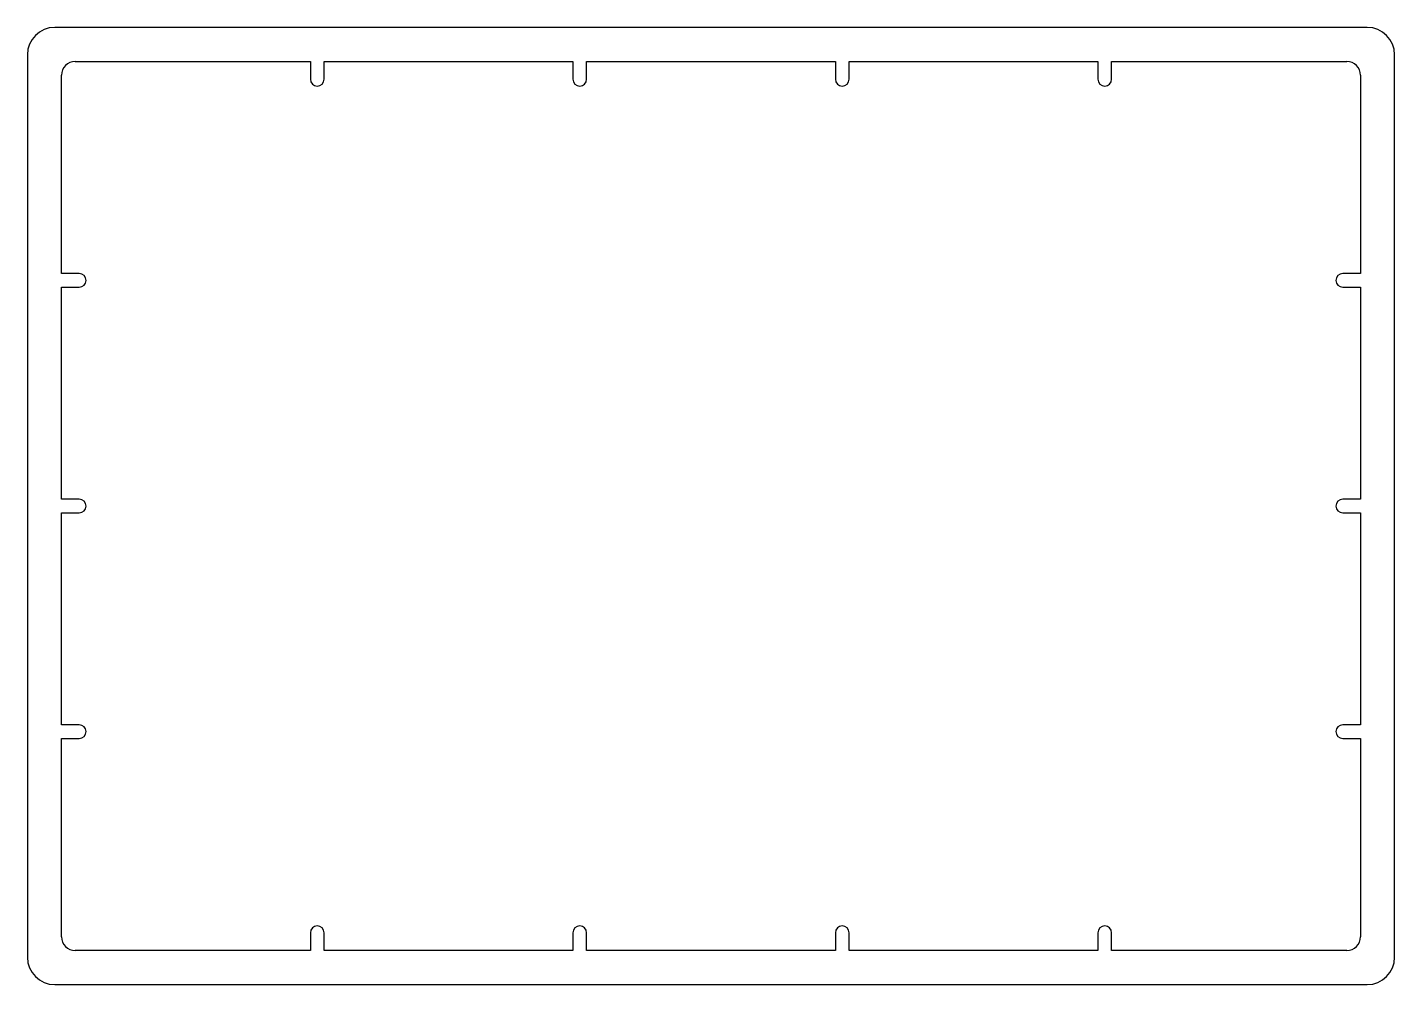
# Model space of a CAD drawing. Extents: x -43 to 57, y -94 to -24.
import ezdxf

# ---------------------------------------------------------------- set-up
doc = ezdxf.new("R2010")
doc.units = 0
doc.layers.get('0').update_dxf_attribs({"linetype": 'CONTINUOUS'})

# ---------------------------------------------------------------- blocks, each defined once
blk = doc.blocks.new('*U3')
for p, q in [((55.46, -24.44), (-40.54, -24.44)), ((-42.54, -26.44), (-42.54, -92.44)), ((-39.04, -26.94), (-21.84, -26.94)), ((-21.84, -26.94), (-21.84, -28.24)), ((-20.84, -28.24), (-20.84, -26.94)), ((-20.84, -26.94), (-2.64, -26.94)), ((-2.64, -26.94), (-2.64, -28.24)), ((-1.64, -28.24), (-1.64, -26.94)), ((-1.64, -26.94), (16.56, -26.94)), ((16.56, -26.94), (16.56, -28.24)), ((17.56, -28.24), (17.56, -26.94)), ((17.56, -26.94), (35.76, -26.94)), ((35.76, -26.94), (35.76, -28.24)), ((36.76, -28.24), (36.76, -26.94)), ((36.76, -26.94), (53.96, -26.94)), ((57.46, -92.44), (57.46, -26.44)), ((-40.04, -42.44), (-40.04, -27.94)), ((54.96, -27.94), (54.96, -42.44)), ((-38.74, -42.44), (-40.04, -42.44)), ((54.96, -42.44), (53.66, -42.44)), ((-40.04, -58.94), (-40.04, -43.44)), ((-40.04, -43.44), (-38.74, -43.44)), ((53.66, -43.44), (54.96, -43.44)), ((54.96, -43.44), (54.96, -58.94)), ((-38.74, -58.94), (-40.04, -58.94)), ((54.96, -58.94), (53.66, -58.94)), ((-40.04, -75.44), (-40.04, -59.94)), ((-40.04, -59.94), (-38.74, -59.94)), ((53.66, -59.94), (54.96, -59.94)), ((54.96, -59.94), (54.96, -75.44)), ((-38.74, -75.44), (-40.04, -75.44)), ((54.96, -75.44), (53.66, -75.44)), ((-40.04, -90.94), (-40.04, -76.44)), ((-40.04, -76.44), (-38.74, -76.44)), ((53.66, -76.44), (54.96, -76.44)), ((54.96, -76.44), (54.96, -90.94)), ((-21.84, -90.64), (-21.84, -91.94)), ((-20.84, -91.94), (-20.84, -90.64)), ((-2.64, -90.64), (-2.64, -91.94)), ((-1.64, -91.94), (-1.64, -90.64)), ((16.56, -90.64), (16.56, -91.94)), ((17.56, -91.94), (17.56, -90.64)), ((35.76, -90.64), (35.76, -91.94)), ((36.76, -91.94), (36.76, -90.64)), ((-21.84, -91.94), (-39.04, -91.94)), ((-2.64, -91.94), (-20.84, -91.94)), ((16.56, -91.94), (-1.64, -91.94)), ((35.76, -91.94), (17.56, -91.94)), ((53.96, -91.94), (36.76, -91.94)), ((-40.54, -94.44), (55.46, -94.44))]:
    blk.add_line(p, q)
for centre, radius, start, end in [((-40.54, -26.44), 2, 90, 180), ((55.46, -26.44), 2, 0, 90), ((-39.04, -27.94), 1, 90, 180), ((53.96, -27.94), 1, 0, 90), ((-21.34, -28.24), 0.5, 180, 0), ((-2.14, -28.24), 0.5, 180, 0), ((17.06, -28.24), 0.5, 180, 0), ((36.26, -28.24), 0.5, 180, 0), ((-38.74, -42.94), 0.5, 270, 90), ((53.66, -42.94), 0.5, 90, 270), ((-38.74, -59.44), 0.5, 270, 90), ((53.66, -59.44), 0.5, 90, 270), ((-38.74, -75.94), 0.5, 270, 90), ((53.66, -75.94), 0.5, 90, 270), ((-39.04, -90.94), 1, 180, 270), ((-21.34, -90.64), 0.5, 0, 180), ((-2.14, -90.64), 0.5, 0, 180), ((17.06, -90.64), 0.5, 0, 180), ((36.26, -90.64), 0.5, 0, 180), ((53.96, -90.94), 1, 270, 0), ((-40.54, -92.44), 2, 180, 270), ((55.46, -92.44), 2, 270, 360)]:
    blk.add_arc(centre, radius, start, end)

msp = doc.modelspace()

# ---------------------------------------------------------------- block references
msp.add_blockref('*U3', (0, 0))

doc.saveas('drawing.dxf')
